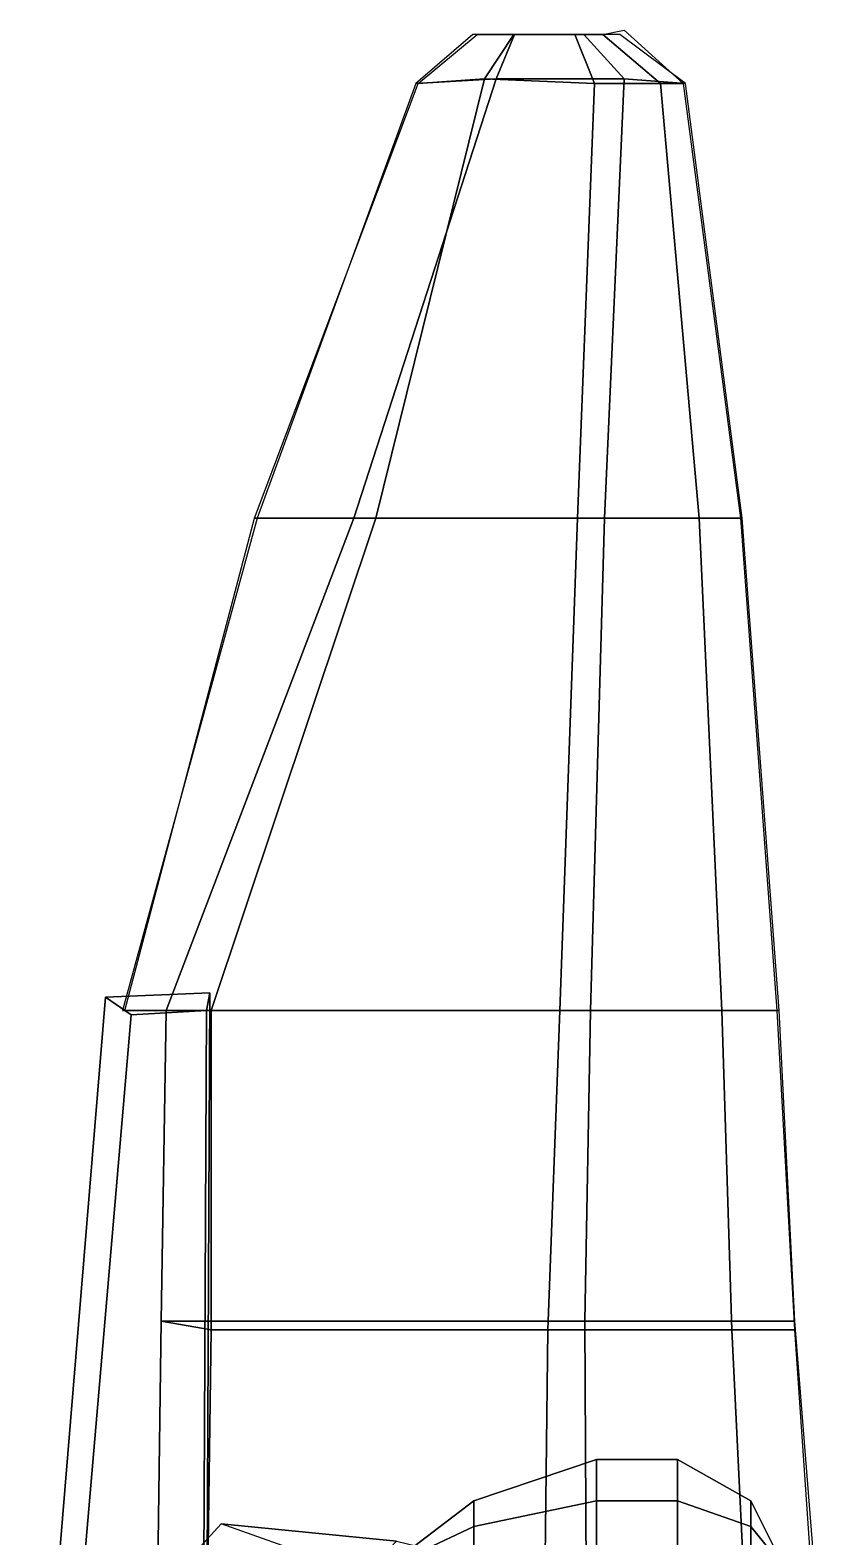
# Model space of a CAD drawing. Header units: metres. Extents: x -32 to 33, y -51 to 51.
# Drawn here: x 4.44 to 22.46, y 16.79 to 50.76 of the extents above; entities that cross this region are included whole.
import ezdxf

# ---------------------------------------------------------------- set-up
doc = ezdxf.new("R2010")
doc.units = ezdxf.units.M

msp = doc.modelspace()

# ---------------------------------------------------------------- linework, layer by layer
at = {"layer": 'AileD1', "color": 2}
for points in [[(6.573061, 28.657642, 14.435045), (8.521843, 28.657642, 15.172802), (7.507302, 28.657642, 13.892733)], [(8.521843, 28.657642, 15.172802), (8.524284, 21.457642, 15.196321), (7.391493, 21.657642, 13.753237), (7.507302, 28.657642, 13.892733)], [(8.524284, 21.457642, 15.196321), (8.521843, 28.657642, 15.172802), (16.378819, 28.657642, 16.065599), (16.107206, 21.457642, 16.156319)], [(16.107206, 21.457642, 16.156319), (16.378819, 28.657642, 16.065599), (20.027599, 28.657642, 15.72064), (20.253542, 21.457642, 15.764319)], [(20.253542, 21.457642, 15.764319), (20.027599, 28.657642, 15.72064), (21.268183, 28.657642, 15.178564), (21.663301, 21.457642, 15.148323)], [(7.391493, 21.657642, 13.753237), (8.524284, 21.457642, 15.196321), (8.343795, 8.441115, 15.342213), (7.217783, 8.369826, 13.19475)], [(8.343795, 8.441115, 15.342213), (8.524284, 21.457642, 15.196321), (16.107206, 21.457642, 16.156319), (15.990329, 11.857642, 16.511679)], [(15.990329, 11.857642, 16.511679), (16.107206, 21.457642, 16.156319), (20.253542, 21.457642, 15.764319), (20.717157, 11.857642, 15.973052)], [(20.717157, 11.857642, 15.973052), (20.253542, 21.457642, 15.764319), (21.663301, 21.457642, 15.148323), (22.324282, 11.857642, 15.12664)]]:
    msp.add_3dface(points, dxfattribs=at)
at = {"layer": 'AileD2', "color": 24}
for points in [[(17.065737, 28.657642, 14.144617), (7.507302, 28.657642, 13.892733), (7.391493, 21.657642, 13.753237), (16.936611, 21.657642, 14.033908)], [(21.317959, 28.657642, 15.152157), (17.065737, 28.657642, 14.144617), (16.936611, 21.657642, 14.033908), (21.674799, 21.657642, 15.156594)], [(16.936611, 21.657642, 14.033908), (7.391493, 21.657642, 13.753237), (7.217783, 8.369826, 13.19475), (16.992916, 11.757643, 13.585092)], [(21.674799, 21.657642, 15.156594), (16.936611, 21.657642, 14.033908), (16.992916, 11.757643, 13.585092), (22.460056, 11.757643, 15.146459)]]:
    msp.add_3dface(points, dxfattribs=at)
at = {"layer": 'AileD3', "color": 34}
for points in [[(15.353482, 50.657635, 15.265384), (14.41405, 50.657635, 15.224722), (13.135898, 49.55764, 15.176984), (14.944246, 49.657642, 14.896313)], [(16.916004, 50.657635, 15.25183), (15.353482, 50.657635, 15.265384), (14.944246, 49.657642, 14.896313), (17.825954, 49.657642, 14.98987)], [(17.727194, 50.657635, 15.265143), (16.916004, 50.657635, 15.25183), (17.825954, 49.657642, 14.98987), (19.205355, 49.55764, 15.364099)], [(14.944246, 49.657642, 14.896313), (13.135898, 49.55764, 15.176984), (9.558279, 39.757637, 14.884317), (11.732347, 39.757637, 14.266242)], [(17.825954, 49.657642, 14.98987), (14.944246, 49.657642, 14.896313), (11.732347, 39.757637, 14.266242), (17.384924, 39.757637, 14.449758)], [(19.205355, 49.55764, 15.364099), (17.825954, 49.657642, 14.98987), (17.384924, 39.757637, 14.449758), (20.482971, 39.757637, 15.183822)], [(11.732347, 39.757637, 14.266242), (9.558279, 39.757637, 14.884317), (6.523287, 28.657642, 14.483444), (7.507302, 28.657642, 13.892733)], [(17.384924, 39.757637, 14.449758), (11.732347, 39.757637, 14.266242), (7.507302, 28.657642, 13.892733), (17.065737, 28.657642, 14.144617)], [(20.482971, 39.757637, 15.183822), (17.384924, 39.757637, 14.449758), (17.065737, 28.657642, 14.144617), (21.317959, 28.657642, 15.152157)]]:
    msp.add_3dface(points, dxfattribs=at)
at = {"layer": 'AileD4', "color": 35}
for points in [[(13.185258, 49.55764, 15.195692), (14.512087, 50.657635, 15.249123), (15.341355, 50.657635, 15.304463), (14.67794, 49.657642, 15.470881)], [(14.67794, 49.657642, 15.470881), (15.341355, 50.657635, 15.304463), (16.717941, 50.657635, 15.281405), (17.155792, 49.55764, 15.604953)], [(17.155792, 49.55764, 15.604953), (16.717941, 50.657635, 15.281405), (17.347206, 50.657635, 15.270534), (18.648476, 49.55764, 15.531361)], [(18.648476, 49.55764, 15.531361), (17.347206, 50.657635, 15.270534), (17.829159, 50.757637, 15.282393), (19.155987, 49.55764, 15.309603)], [(9.497453, 39.757637, 14.901364), (13.185258, 49.55764, 15.195692), (14.67794, 49.657642, 15.470881), (12.234037, 39.757637, 15.529681)], [(12.234037, 39.757637, 15.529681), (14.67794, 49.657642, 15.470881), (17.155792, 49.55764, 15.604953), (16.776768, 39.757637, 15.89928)], [(16.776768, 39.757637, 15.89928), (17.155792, 49.55764, 15.604953), (18.648476, 49.55764, 15.531361), (19.513353, 39.757637, 15.640561)], [(19.513353, 39.757637, 15.640561), (18.648476, 49.55764, 15.531361), (19.155987, 49.55764, 15.309603), (20.443792, 39.757637, 15.234003)], [(6.573061, 28.657642, 14.435045), (9.497453, 39.757637, 14.901364), (12.234037, 39.757637, 15.529681), (8.521843, 28.657642, 15.172802)], [(8.521843, 28.657642, 15.172802), (12.234037, 39.757637, 15.529681), (16.776768, 39.757637, 15.89928), (16.378819, 28.657642, 16.065599)], [(16.378819, 28.657642, 16.065599), (16.776768, 39.757637, 15.89928), (19.513353, 39.757637, 15.640561), (20.027599, 28.657642, 15.72064)], [(20.027599, 28.657642, 15.72064), (19.513353, 39.757637, 15.640561), (20.443792, 39.757637, 15.234003), (21.268183, 28.657642, 15.178564)]]:
    msp.add_3dface(points, dxfattribs=at)
at = {"layer": 'CacheRoueD', "color": 6}
for points in [[(14.438266, 17.602827, 4.044822), (14.438266, 17.023643, 3.508913), (17.202763, 17.602827, 2.823674), (17.202763, 18.539968, 3.690794)], [(14.438266, 17.602827, 4.707242), (14.438266, 17.602827, 4.044822), (17.202763, 18.539968, 3.690794), (17.202763, 18.539968, 4.762612)], [(14.438266, 17.023643, 5.243151), (14.438266, 17.602827, 4.707242), (17.202763, 18.539968, 4.762612), (17.202763, 17.602827, 5.629732)], [(17.202763, 18.539968, 3.690794), (17.202763, 17.602827, 2.823674), (19.029219, 17.602827, 2.823674), (19.029219, 18.539968, 3.690794)], [(17.202763, 18.539968, 4.762612), (17.202763, 18.539968, 3.690794), (19.029219, 18.539968, 3.690794), (19.029219, 18.539968, 4.762612)], [(17.202763, 17.602827, 5.629732), (17.202763, 18.539968, 4.762612), (19.029219, 18.539968, 4.762612), (19.029219, 17.602827, 5.629732)], [(19.029219, 18.539968, 3.690794), (19.029219, 17.602827, 2.823674), (20.680353, 17.023643, 3.161212), (20.680353, 17.602827, 3.697121)], [(19.029219, 18.539968, 4.762612), (19.029219, 18.539968, 3.690794), (20.680353, 17.602827, 3.697121), (20.680353, 17.602827, 4.35954)], [(19.029219, 17.602827, 5.629732), (19.029219, 18.539968, 4.762612), (20.680353, 17.602827, 4.35954), (20.680353, 17.023643, 4.895451)], [(12.447363, 16.086504, 4.541564), (12.447363, 16.086504, 4.541564), (14.438266, 17.023643, 3.508913), (14.438266, 17.602827, 4.044822)], [(12.447363, 16.086504, 4.541564), (12.447363, 16.086504, 4.541564), (14.438266, 17.602827, 4.044822), (14.438266, 17.602827, 4.707242)], [(12.447363, 16.086504, 4.541564), (12.447363, 16.086504, 4.541564), (14.438266, 17.602827, 4.707242), (14.438266, 17.023643, 5.243151)], [(14.438266, 16.086504, 5.447851), (14.438266, 17.023643, 5.243151), (17.202763, 17.602827, 5.629732), (17.202763, 16.086504, 5.960941)], [(17.202763, 16.086504, 5.960941), (17.202763, 17.602827, 5.629732), (19.029219, 17.602827, 5.629732), (19.029219, 16.086504, 5.960941)], [(19.029219, 16.086504, 5.960941), (19.029219, 17.602827, 5.629732), (20.680353, 17.023643, 4.895451), (20.680353, 16.086504, 5.10015)], [(20.680353, 17.602827, 3.697121), (20.680353, 17.023643, 3.161212), (21.437086, 16.086504, 3.808434)], [(20.680353, 17.602827, 4.35954), (20.680353, 17.602827, 3.697121), (21.437086, 16.086504, 3.808434)], [(20.680353, 17.023643, 4.895451), (20.680353, 17.602827, 4.35954), (21.437086, 16.086504, 3.808434)], [(12.447363, 16.086504, 4.541564), (12.447363, 16.086504, 4.541564), (14.438266, 17.023643, 5.243151), (14.438266, 16.086504, 5.447851)], [(20.680353, 16.086504, 5.10015), (20.680353, 17.023643, 4.895451), (21.437086, 16.086504, 3.808434)]]:
    msp.add_3dface(points, dxfattribs=at)
at = {"layer": 'CharniereID', "color": 23}
msp.add_3dface([(8.524284, 21.594244, 13.959719), (8.524284, 21.42104, 14.132923), (8.524284, 21.357641, 13.896321)], dxfattribs=at)
at = {"layer": 'InclinD', "color": 22}
for points in [[(6.143362, 28.957638, 14.554486), (4.443362, 8.369823, 14.554486), (5.017782, 8.654984, 14.370726), (6.717782, 28.557632, 14.370726)], [(6.717781, 28.557636, 14.62201), (5.017781, 8.654983, 14.62201), (4.443362, 8.369823, 14.554486), (6.143362, 28.957638, 14.554486)], [(8.492202, 29.05764, 14.52916), (6.143362, 28.957638, 14.554486), (6.717782, 28.557632, 14.370726), (8.417782, 28.657635, 13.69475)], [(8.417783, 28.657639, 15.297987), (6.717781, 28.557636, 14.62201), (6.143362, 28.957638, 14.554486), (8.492202, 29.05764, 14.52916)], [(8.392201, 8.084664, 14.52916), (8.492202, 29.05764, 14.52916), (8.417782, 28.657635, 13.69475), (8.317782, 8.369826, 13.69475)], [(8.317783, 8.369824, 15.297987), (8.417783, 28.657639, 15.297987), (8.492202, 29.05764, 14.52916), (8.392201, 8.084664, 14.52916)], [(5.017781, 8.654983, 14.62201), (6.717781, 28.557636, 14.62201), (8.417783, 28.657639, 15.297987), (8.317783, 8.369824, 15.297987)], [(8.317782, 8.369826, 13.69475), (8.417782, 28.657635, 13.69475), (6.717782, 28.557632, 14.370726), (5.017782, 8.654984, 14.370726)]]:
    msp.add_3dface(points, dxfattribs=at)
at = {"layer": 'TubeD3', "color": 54}
for points in [[(8.743855, 17.085714, 13.669559), (7.401081, 15.612797, 13.56801), (11.660176, 15.612797, 9.808913), (12.699781, 16.693449, 9.954589)], [(10.950134, 16.301743, 13.717063), (8.743855, 17.085714, 13.669559), (12.699781, 16.693449, 9.954589), (14.309233, 16.301743, 9.95796)]]:
    msp.add_3dface(points, dxfattribs=at)

doc.saveas('drawing.dxf')
